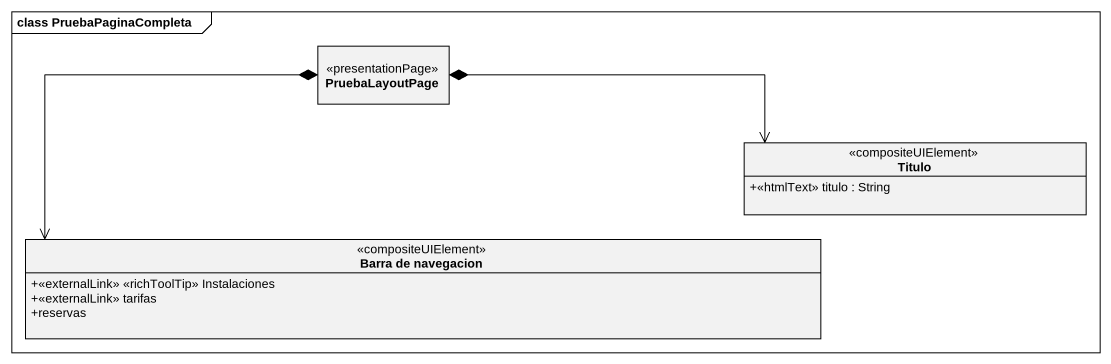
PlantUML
@startuml
mainframe class PruebaPaginaCompleta
hide circle
hide empty members
skinparam classAttributeIconSize 0
class PruebaLayoutPage <<presentationPage>>
class Titulo <<compositeUIElement>> {
  +<<htmlText>> titulo : String
}
class "Barra de navegacion" as Barra_de_navegacion <<compositeUIElement>> {
  +<<externalLink>> <<richToolTip>> Instalaciones
  +<<externalLink>> tarifas
  +reservas
}
PruebaLayoutPage *-right-> Titulo
PruebaLayoutPage *--> Barra_de_navegacion
@enduml
